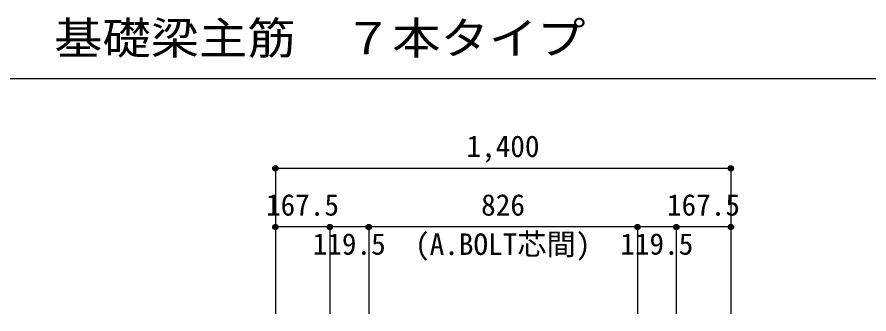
# Model space of a CAD drawing. Units: millimetres at full size, sheet at 1:30. Extents: x -5973 to 5954, y -4195 to 4201.
# Drawn here: x -942 to 1677, y -945 to -33 of the extents above; entities that cross this region are included whole.
import ezdxf
from ezdxf.enums import TextEntityAlignment as Align

# ---------------------------------------------------------------- set-up
doc = ezdxf.new("R2010")
doc.units = ezdxf.units.MM
doc.header["$LTSCALE"] = 30
doc.header["$PDMODE"] = 32
doc.header["$PDSIZE"] = 15
for name, color, linetype in [('0-7_文字', 4, 'Continuous'), ('0-D_寸法', 4, 'Continuous'), ('6-7_文字', 7, 'Continuous'), ('F-0_枠', 6, 'Continuous')]:
    doc.layers.add(name, color=color, linetype=linetype)
doc.styles.add('ＭＳ ゴシック', font='')
doc.styles.get('ＭＳ ゴシック').set_extended_font_data('MS Gothic')

msp = doc.modelspace()

# ---------------------------------------------------------------- linework, layer by layer
at = {"layer": '0-D_寸法'}
for p, q in [((-147.56, -497.85), (-147.56, -677.85)), ((-147.56, -497.85), (1252.44, -497.85)), ((1252.44, -497.85), (1252.44, -677.85)), ((-147.56, -677.85), (-147.56, -944.89)), ((19.94, -677.85), (-147.56, -677.85)), ((-147.56, -677.85), (-147.56, -944.89)), ((139.44, -677.85), (19.94, -677.85)), ((19.94, -677.85), (19.94, -944.89)), ((965.44, -677.85), (139.44, -677.85)), ((139.44, -677.85), (139.44, -944.89)), ((1084.94, -677.85), (965.44, -677.85)), ((965.44, -677.85), (965.44, -944.89)), ((1252.44, -677.85), (1084.94, -677.85)), ((1084.94, -677.85), (1084.94, -944.89)), ((1252.44, -677.85), (1252.44, -944.89))]:
    msp.add_line(p, q, dxfattribs=at)
for centre, radius in [((-147.56, -497.85), 8), ((-147.56, -497.85), 7.2), ((-147.56, -497.85), 6.4), ((-147.56, -497.85), 5.6), ((-147.56, -497.85), 4.8), ((-147.56, -497.85), 4), ((-147.56, -497.85), 3.2), ((-147.56, -497.85), 2.4), ((-147.56, -497.85), 1.6), ((-147.56, -497.85), 0.8), ((1252.44, -497.85), 8), ((1252.44, -497.85), 7.2), ((1252.44, -497.85), 6.4), ((1252.44, -497.85), 5.6), ((1252.44, -497.85), 4.8), ((1252.44, -497.85), 4), ((1252.44, -497.85), 3.2), ((1252.44, -497.85), 2.4), ((1252.44, -497.85), 1.6), ((1252.44, -497.85), 0.8), ((-147.56, -677.85), 8), ((-147.56, -677.85), 7.2), ((-147.56, -677.85), 6.4), ((-147.56, -677.85), 5.6), ((-147.56, -677.85), 4.8), ((-147.56, -677.85), 4), ((-147.56, -677.85), 3.2), ((-147.56, -677.85), 2.4), ((-147.56, -677.85), 1.6), ((-147.56, -677.85), 0.8), ((19.94, -677.85), 8), ((19.94, -677.85), 7.2), ((19.94, -677.85), 6.4), ((19.94, -677.85), 5.6), ((19.94, -677.85), 4.8), ((19.94, -677.85), 4), ((19.94, -677.85), 3.2), ((19.94, -677.85), 2.4), ((19.94, -677.85), 1.6), ((19.94, -677.85), 0.8), ((139.44, -677.85), 8), ((139.44, -677.85), 7.2), ((139.44, -677.85), 6.4), ((139.44, -677.85), 5.6), ((139.44, -677.85), 4.8), ((139.44, -677.85), 4), ((139.44, -677.85), 3.2), ((139.44, -677.85), 2.4), ((139.44, -677.85), 1.6), ((139.44, -677.85), 0.8), ((965.44, -677.85), 8), ((965.44, -677.85), 7.2), ((965.44, -677.85), 6.4), ((965.44, -677.85), 5.6), ((965.44, -677.85), 4.8), ((965.44, -677.85), 4), ((965.44, -677.85), 3.2), ((965.44, -677.85), 2.4), ((965.44, -677.85), 1.6), ((965.44, -677.85), 0.8), ((1084.94, -677.85), 8), ((1084.94, -677.85), 7.2), ((1084.94, -677.85), 6.4), ((1084.94, -677.85), 5.6), ((1084.94, -677.85), 4.8), ((1084.94, -677.85), 4), ((1084.94, -677.85), 3.2), ((1084.94, -677.85), 2.4), ((1084.94, -677.85), 1.6), ((1084.94, -677.85), 0.8), ((1252.44, -677.85), 8), ((1252.44, -677.85), 7.2), ((1252.44, -677.85), 6.4), ((1252.44, -677.85), 5.6), ((1252.44, -677.85), 4.8), ((1252.44, -677.85), 4), ((1252.44, -677.85), 3.2), ((1252.44, -677.85), 2.4), ((1252.44, -677.85), 1.6), ((1252.44, -677.85), 0.8)]:
    msp.add_circle(centre, radius, dxfattribs=at)
at = {"layer": '0-D_寸法', "color": 7}
for p in [(-147.56, -497.85), (-147.56, -497.85), (1252.44, -497.85), (-147.56, -677.85), (-147.56, -677.85), (19.94, -677.85), (19.94, -677.85), (139.44, -677.85), (139.44, -677.85), (965.44, -677.85), (965.44, -677.85), (1084.94, -677.85), (1084.94, -677.85), (1252.44, -677.85), (1252.44, -677.85)]:
    msp.add_point(p, dxfattribs=at)
at = {"layer": 'F-0_枠', "color": 2}
msp.add_line((-5972.88, -222.05), (3723.6, -222.05), dxfattribs=at)

# ---------------------------------------------------------------- texts
at = {"layer": '0-7_文字', "style": 'ＭＳ ゴシック'}
msp.add_text('(A.BOLT芯間)', height=65.98, dxfattribs=at).set_placement((281.92, -783.54), align=Align.BOTTOM_LEFT)
at = {"layer": '0-D_寸法', "style": 'ＭＳ ゴシック'}
for s, p in [('1,400', (439.94, -482.85)), ('167.5', (-176.31, -662.85)), ('826', (484.94, -662.85)), ('167.5', (1056.19, -662.85)), ('119.5', (-32.81, -782.85)), ('119.5', (912.69, -782.85))]:
    msp.add_text(s, height=65.98, dxfattribs=at).set_placement(p, align=Align.BOTTOM_LEFT)
at = {"layer": '6-7_文字', "color": 2, "style": 'ＭＳ ゴシック', "width": 1.1}
msp.add_text('\u3000\u3000基礎梁主筋\u3000７本タイプ', height=98.97, dxfattribs=at).set_placement((-1124.64, -177.05), align=Align.BOTTOM_LEFT)

doc.saveas('drawing.dxf')
